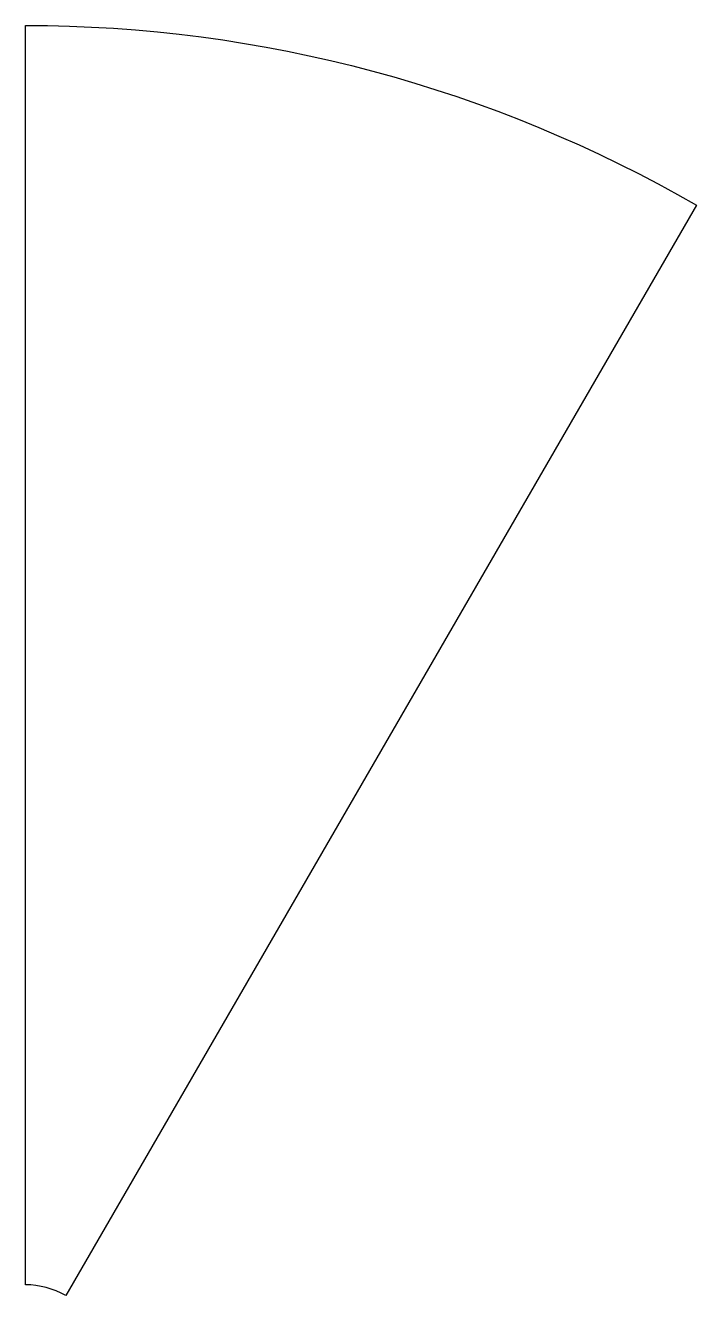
# Model space of a CAD drawing. Header units: millimetres. Extents: x -81.9 to -44.3, y -126.5 to -55.4.
import ezdxf

# ---------------------------------------------------------------- set-up
doc = ezdxf.new("R2010")
doc.units = ezdxf.units.MM
doc.layers.get('0').update_dxf_attribs({"linetype": 'CONTINUOUS'})

msp = doc.modelspace()

# ---------------------------------------------------------------- linework, layer by layer
msp.add_lwpolyline([(-79.624, -126.465, 0.131786), (-81.876, -125.861), (-81.876, -55.361, -0.131786), (-44.342, -65.428)], format="xyb", close=True)

doc.saveas('drawing.dxf')
